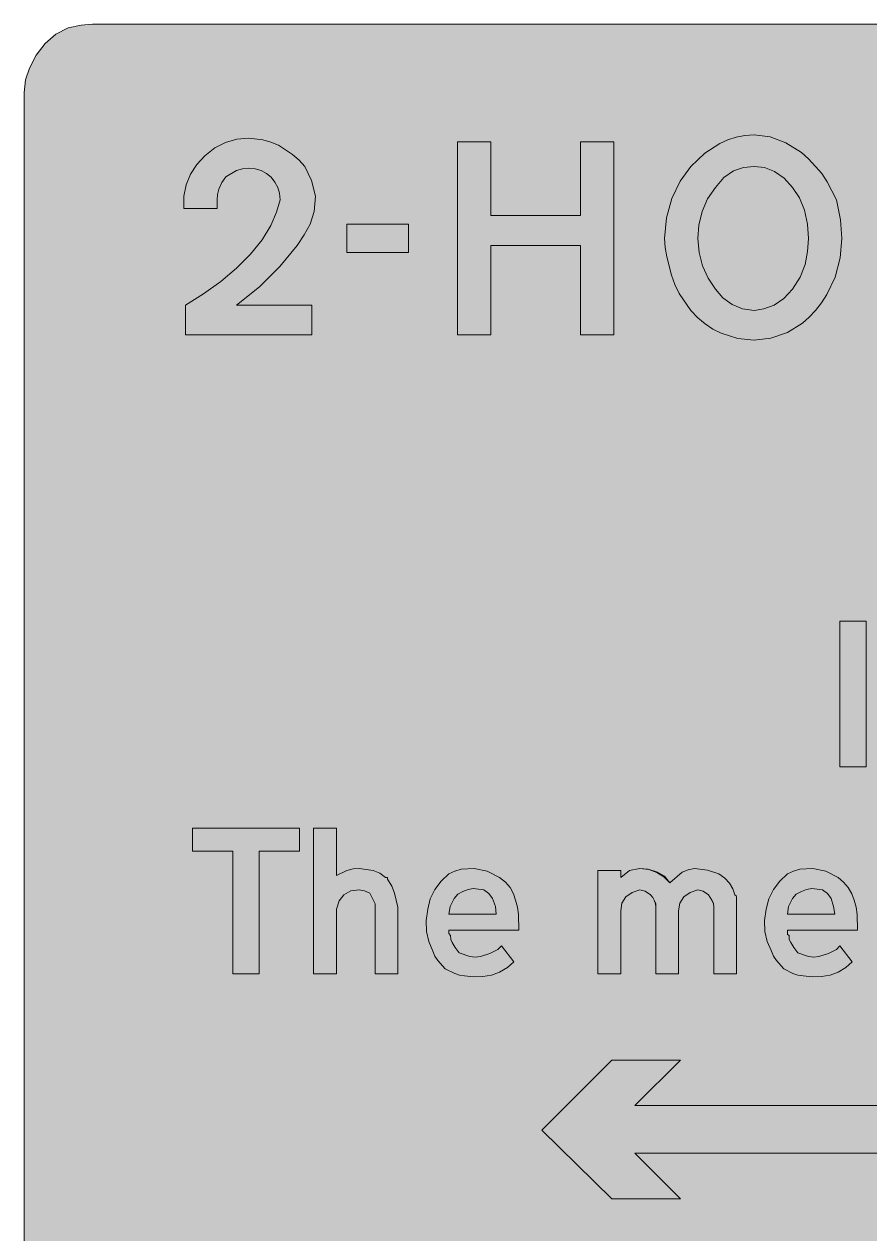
# Model space of a CAD drawing. Header units: metres. Extents: x 10 to 559, y 12 to 260.
# Drawn here: x 10.3 to 97, y 136.1 to 260.1 of the extents above; entities that cross this region are included whole.
import ezdxf

# ---------------------------------------------------------------- set-up
doc = ezdxf.new("R2010")
doc.units = ezdxf.units.M
for name, color, linetype, true_color in [('FILL_BLUE_0000FF', 7, 'Continuous', 0x0000ff), ('FILL_WHITE_FFFFFF', 7, 'Continuous', 0xffffff), ('STROKE_WHITE_FFFFFF', 7, 'Continuous', 0xffffff)]:
    doc.layers.add(name, color=color, linetype=linetype, true_color=true_color)

msp = doc.modelspace()

# ---------------------------------------------------------------- hatches: boundary and pattern name
at = {"layer": 'FILL_BLUE_0000FF', "true_color": 0x0000ff}
h = msp.add_hatch(color=7, dxfattribs=at)
h.dxf.hatch_style = 1
h.paths.add_polyline_path([(553.76, 259.97), (555.08, 259.58), (556.32, 258.96), (557.46, 258.12), (558.3, 256.98), (558.92, 255.74), (559.31, 254.42), (559.44, 253.08), (559.44, 19.26), (559.31, 17.91), (558.9, 16.56), (558.25, 15.32), (557.46, 14.22), (556.29, 13.28), (555.01, 12.6), (553.69, 12.2), (552.42, 12.06), (17.28, 12.06), (16.04, 12.2), (14.78, 12.6), (13.56, 13.28), (12.42, 14.22), (11.48, 15.36), (10.8, 16.61), (10.4, 17.92), (10.26, 19.26), (10.26, 253.08), (10.4, 254.41), (10.8, 255.6), (11.48, 256.93), (12.42, 258.12), (13.52, 259.07), (14.76, 259.74), (16.09, 259.99), (17.28, 260.1), (552.42, 260.1), (553.76, 259.97)])
at = {"layer": 'FILL_WHITE_FFFFFF', "true_color": 0xffffff}
h = msp.add_hatch(color=7, dxfattribs=at)
h.dxf.hatch_style = 1
h.paths.add_polyline_path([(26.64, 241.2), (26.64, 242.46), (26.88, 243.64), (27.31, 244.73), (27.96, 245.73), (28.8, 246.6), (29.81, 247.41), (30.91, 247.97), (32.09, 248.3), (33.3, 248.4), (34.76, 248.24), (35.55, 248.02), (36.36, 247.68), (37.78, 246.74), (38.46, 246.16), (39.06, 245.52), (39.73, 244.06), (40.14, 242.46), (40, 240.89), (39.6, 239.58), (38.99, 238.49), (38.27, 237.4), (36.49, 235.24), (34.39, 233.18), (32.04, 231.3), (39.78, 231.3), (39.78, 228.24), (26.82, 228.24), (26.82, 231.3), (28.67, 232.44), (30.42, 233.71), (32.03, 235.07), (33.48, 236.52), (34.67, 238), (35.55, 239.45), (36.16, 240.82), (36.54, 242.1), (36.47, 242.76), (36.29, 243.37), (35.99, 243.92), (35.59, 244.4), (35.12, 244.79), (34.57, 245.09), (33.96, 245.27), (33.3, 245.34), (32.66, 245.28), (32.06, 245.09), (30.96, 244.44), (30.53, 243.88), (30.24, 243.18), (30.08, 242.64), (30.06, 242.1), (30.06, 241.2), (26.64, 241.2)])
h = msp.add_hatch(color=7, dxfattribs=at)
h.dxf.hatch_style = 1
h.paths.add_polyline_path([(88.42, 247.95), (90, 246.94), (90.74, 246.28), (91.44, 245.52), (92.08, 244.78), (92.65, 243.95), (93.6, 242.1), (94, 240.05), (94.14, 238.14), (93.97, 236.13), (93.46, 234.18), (92.62, 232.37), (92.07, 231.53), (91.44, 230.76), (90.8, 230.06), (90.1, 229.45), (88.56, 228.49), (86.88, 227.9), (85.14, 227.7), (83.47, 227.87), (81.76, 228.42), (80.93, 228.84), (80.13, 229.37), (79.37, 230.01), (78.66, 230.76), (77.47, 232.49), (77.01, 233.42), (76.68, 234.36), (76.18, 236.25), (76.02, 237.2), (75.96, 238.14), (76.15, 240.26), (76.7, 242.24), (77.55, 244.01), (78.66, 245.52), (80.08, 246.86), (81.63, 247.88), (82.46, 248.26), (83.32, 248.53), (84.21, 248.7), (85.14, 248.76), (86.78, 248.56), (88.42, 247.95)])
h.paths.add_polyline_path([(83.02, 245.05), (82.05, 244.38), (81.18, 243.36), (80.37, 242.19), (79.81, 240.89), (79.48, 239.51), (79.38, 238.14), (79.51, 236.69), (79.87, 235.33), (80.44, 234.06), (81.18, 232.92), (81.95, 232.05), (82.89, 231.37), (83.96, 230.92), (85.14, 230.76), (86.14, 230.9), (87.19, 231.3), (88.2, 231.98), (89.1, 232.92), (89.88, 234.17), (90.38, 235.46), (90.64, 236.79), (90.72, 238.14), (90.62, 239.61), (90.31, 241.02), (89.81, 242.29), (89.1, 243.36), (88.23, 244.31), (87.25, 244.98), (86.21, 245.39), (85.14, 245.52), (84.07, 245.41), (83.02, 245.05)], flags=16)
h = msp.add_hatch(color=7, dxfattribs=at)
h.dxf.hatch_style = 1
h.paths.add_polyline_path([(67.32, 237.42), (58.14, 237.42), (58.14, 228.24), (54.72, 228.24), (54.72, 248.04), (58.14, 248.04), (58.14, 240.48), (67.32, 240.48), (67.32, 248.04), (70.74, 248.04), (70.74, 228.24), (67.32, 228.24), (67.32, 237.42)])
h = msp.add_hatch(color=7, dxfattribs=at)
h.dxf.hatch_style = 1
h.paths.add_polyline_path([(49.68, 239.58), (49.68, 236.7), (43.38, 236.7), (43.38, 239.58), (49.68, 239.58)])
h = msp.add_hatch(color=7, dxfattribs=at)
h.dxf.hatch_style = 1
h.paths.add_polyline_path([(96.66, 198.9), (96.66, 183.96), (93.96, 183.96), (93.96, 198.9), (96.66, 198.9)])
h = msp.add_hatch(color=7, dxfattribs=at)
h.dxf.hatch_style = 1
h.paths.add_polyline_path([(38.52, 175.32), (34.38, 175.32), (34.38, 162.72), (31.68, 162.72), (31.68, 175.32), (27.54, 175.32), (27.54, 177.66), (38.52, 177.66), (38.52, 175.32)])
h = msp.add_hatch(color=7, dxfattribs=at)
h.dxf.hatch_style = 1
h.paths.add_polyline_path([(42.3, 177.66), (42.3, 172.8), (43.38, 173.34), (44.01, 173.5), (44.64, 173.52), (46.06, 173.34), (46.74, 173.06), (47.34, 172.62), (47.52, 172.62), (47.52, 172.44), (47.97, 171.74), (48.26, 171), (48.6, 169.56), (48.6, 162.72), (46.26, 162.72), (46.26, 169.56), (46.26, 169.92), (45.72, 171), (45.18, 171.25), (44.64, 171.36), (43.77, 171.23), (43.06, 170.84), (42.56, 170.22), (42.3, 169.38), (42.3, 162.72), (39.96, 162.72), (39.96, 177.66), (42.3, 177.66)])
h = msp.add_hatch(color=7, dxfattribs=at)
h.dxf.hatch_style = 1
h.paths.add_polyline_path([(54.45, 162.76), (53.46, 163.26), (52.69, 164.09), (52.4, 164.55), (52.2, 165.06), (51.76, 166.04), (51.52, 167.08), (51.49, 168.2), (51.66, 169.38), (51.92, 170.42), (52.4, 171.38), (53.05, 172.24), (53.82, 172.98), (54.44, 173.27), (55.09, 173.46), (56.43, 173.54), (57.77, 173.26), (59.04, 172.62), (59.65, 172.15), (60.12, 171.58), (60.46, 170.95), (60.66, 170.28), (60.87, 169.57), (60.97, 168.82), (61.02, 167.22), (53.82, 167.22), (53.82, 167.04), (53.82, 166.86), (54, 166.68), (54.02, 166.25), (54.18, 165.96), (54.47, 165.42), (54.9, 164.88), (55.98, 164.5), (56.52, 164.45), (57.06, 164.52), (58.03, 164.81), (58.86, 165.24), (59.22, 165.6), (60.48, 163.98), (59.83, 163.37), (59.04, 162.9), (58.2, 162.59), (57.31, 162.45), (56.38, 162.44), (55.44, 162.54), (54.93, 162.6), (54.45, 162.76)])
h.paths.add_polyline_path([(58.63, 169.65), (58.32, 170.46), (57.94, 170.98), (57.42, 171.36), (56.34, 171.47), (55.8, 171.39), (55.26, 171.18), (54.74, 170.89), (54.36, 170.46), (53.95, 169.65), (53.82, 168.84), (58.68, 168.84), (58.63, 169.65)], flags=16)
h = msp.add_hatch(color=7, dxfattribs=at)
h.dxf.hatch_style = 1
h.paths.add_polyline_path([(71.46, 172.62), (72.36, 173.34), (73.44, 173.52), (74.35, 173.42), (75.17, 173.14), (75.9, 172.68), (76.5, 172.08), (77.76, 173.16), (78.39, 173.41), (79.02, 173.52), (80.35, 173.38), (81.54, 172.98), (82.15, 172.54), (82.62, 172.03), (82.96, 171.46), (83.16, 170.82), (83.32, 170.73), (83.34, 170.64), (83.34, 170.28), (83.34, 162.72), (81, 162.72), (81, 169.56), (80.98, 169.92), (80.82, 170.28), (80.46, 170.82), (79.92, 171.22), (79.38, 171.36), (78.59, 171.07), (77.94, 170.64), (77.53, 169.99), (77.4, 169.2), (77.4, 162.72), (75.06, 162.72), (75.06, 169.56), (75.04, 169.92), (74.88, 170.28), (74.77, 170.55), (74.52, 170.82), (73.98, 171.22), (73.44, 171.36), (72.65, 171.07), (72, 170.64), (71.59, 169.99), (71.46, 169.2), (71.46, 162.72), (69.12, 162.72), (69.12, 173.34), (71.46, 173.34), (71.46, 172.62)])
h = msp.add_hatch(color=7, dxfattribs=at)
h.dxf.hatch_style = 1
h.paths.add_polyline_path([(74.88, 170.28), (74.77, 170.55), (74.52, 170.82), (73.98, 171.22), (73.44, 171.36), (72.65, 171.07), (72, 170.64), (71.59, 169.99), (71.46, 169.2), (71.46, 162.72), (69.12, 162.72), (69.12, 173.34), (71.46, 173.34), (71.46, 172.62), (72.36, 173.34), (73.44, 173.52), (74.27, 173.47), (75.24, 173.16), (75.94, 172.75), (76.5, 172.08), (77.76, 173.16), (78.39, 173.41), (79.02, 173.52), (80.35, 173.38), (81.54, 172.98), (82.15, 172.54), (82.62, 172.03), (82.96, 171.46), (83.16, 170.82), (83.32, 170.73), (83.34, 170.64), (83.34, 170.28), (83.34, 162.72), (81, 162.72), (81, 169.56), (80.98, 169.99), (80.82, 170.28), (80.46, 170.82), (79.92, 171.22), (79.38, 171.36), (78.59, 171.07), (77.94, 170.64), (77.53, 169.99), (77.4, 169.2), (77.4, 162.72), (75.06, 162.72), (75.06, 169.74), (75.06, 169.81), (75.06, 169.92), (74.88, 170.28)])
h = msp.add_hatch(color=7, dxfattribs=at)
h.dxf.hatch_style = 1
h.paths.add_polyline_path([(89.12, 162.76), (88.2, 163.26), (87.43, 164.09), (87.14, 164.55), (86.94, 165.06), (86.5, 166.04), (86.26, 167.08), (86.23, 168.2), (86.4, 169.38), (86.66, 170.42), (87.14, 171.38), (87.79, 172.24), (88.56, 172.98), (89.18, 173.27), (89.83, 173.46), (91.17, 173.54), (92.51, 173.26), (93.78, 172.62), (94.31, 172.15), (94.79, 171.58), (95.17, 170.95), (95.4, 170.28), (95.61, 169.57), (95.71, 168.82), (95.76, 167.22), (88.56, 167.22), (88.56, 167.04), (88.56, 166.86), (88.58, 166.77), (88.74, 166.68), (88.76, 166.25), (88.92, 165.96), (89.21, 165.42), (89.64, 164.88), (90.72, 164.5), (91.26, 164.45), (91.8, 164.52), (92.77, 164.81), (93.6, 165.24), (93.96, 165.6), (95.22, 163.98), (94.57, 163.37), (93.78, 162.9), (92.94, 162.59), (92.05, 162.45), (91.12, 162.44), (90.18, 162.54), (89.64, 162.6), (89.12, 162.76)])
h.paths.add_polyline_path([(93.31, 169.65), (93.06, 170.46), (92.68, 170.98), (92.16, 171.36), (91.08, 171.47), (90.54, 171.39), (90, 171.18), (89.48, 170.89), (89.1, 170.46), (88.69, 169.65), (88.56, 168.84), (93.42, 168.84), (93.31, 169.65)], flags=16)
h = msp.add_hatch(color=7, dxfattribs=at)
h.dxf.hatch_style = 1
h.paths.add_polyline_path([(77.58, 139.68), (70.56, 139.68), (63.36, 146.7), (70.56, 153.9), (77.58, 153.9), (72.9, 149.22), (506.34, 149.22), (506.34, 144.36), (72.9, 144.36), (77.58, 139.68)])

# ---------------------------------------------------------------- linework, layer by layer
at = {"layer": 'FILL_BLUE_0000FF', "lineweight": 0, "true_color": 0x0000ff}
msp.add_lwpolyline([(552.42, 12.06), (17.28, 12.06), (16.04, 12.2), (14.78, 12.6), (13.56, 13.28), (12.42, 14.22), (11.48, 15.36), (10.8, 16.61), (10.4, 17.92), (10.26, 19.26), (10.26, 253.08), (10.4, 254.41), (10.8, 255.6), (11.48, 256.93), (12.42, 258.12), (13.52, 259.07), (14.76, 259.74), (16.09, 259.99), (17.28, 260.1), (552.42, 260.1)], dxfattribs=at)
at = {"layer": 'FILL_WHITE_FFFFFF', "lineweight": 0, "true_color": 0xffffff}
for points in [[(26.64, 241.2), (26.64, 242.46), (26.88, 243.64), (27.31, 244.73), (27.96, 245.73), (28.8, 246.6), (29.81, 247.41), (30.91, 247.97), (32.09, 248.3), (33.3, 248.4), (34.76, 248.24), (35.55, 248.02), (36.36, 247.68), (37.78, 246.74), (38.46, 246.16), (39.06, 245.52), (39.73, 244.06), (40.14, 242.46), (40, 240.89), (39.6, 239.58), (38.99, 238.49), (38.27, 237.4), (36.49, 235.24), (34.39, 233.18), (32.04, 231.3), (39.78, 231.3), (39.78, 228.24), (26.82, 228.24), (26.82, 231.3), (28.67, 232.44), (30.42, 233.71), (32.03, 235.07), (33.48, 236.52), (34.67, 238), (35.55, 239.45), (36.16, 240.82), (36.54, 242.1), (36.47, 242.76), (36.29, 243.37), (35.99, 243.92), (35.59, 244.4), (35.12, 244.79), (34.57, 245.09), (33.96, 245.27), (33.3, 245.34), (32.66, 245.28), (32.06, 245.09), (30.96, 244.44), (30.53, 243.88), (30.24, 243.18), (30.08, 242.64), (30.06, 242.1), (30.06, 241.2)], [(88.42, 247.95), (90, 246.94), (90.74, 246.28), (91.44, 245.52), (92.08, 244.78), (92.65, 243.95), (93.6, 242.1), (94, 240.05), (94.14, 238.14), (93.97, 236.13), (93.46, 234.18), (92.62, 232.37), (92.07, 231.53), (91.44, 230.76), (90.8, 230.06), (90.1, 229.45), (88.56, 228.49), (86.88, 227.9), (85.14, 227.7), (83.47, 227.87), (81.76, 228.42), (80.93, 228.84), (80.13, 229.37), (79.37, 230.01), (78.66, 230.76), (77.47, 232.49), (77.01, 233.42), (76.68, 234.36), (76.18, 236.25), (76.02, 237.2), (75.96, 238.14), (76.15, 240.26), (76.7, 242.24), (77.55, 244.01), (78.66, 245.52), (80.08, 246.86), (81.63, 247.88), (82.46, 248.26), (83.32, 248.53), (84.21, 248.7), (85.14, 248.76), (86.78, 248.56)], [(67.32, 237.42), (58.14, 237.42), (58.14, 228.24), (54.72, 228.24), (54.72, 248.04), (58.14, 248.04), (58.14, 240.48), (67.32, 240.48), (67.32, 248.04), (70.74, 248.04), (70.74, 228.24), (67.32, 228.24)], [(83.02, 245.05), (82.05, 244.38), (81.18, 243.36), (80.37, 242.19), (79.81, 240.89), (79.48, 239.51), (79.38, 238.14), (79.51, 236.69), (79.87, 235.33), (80.44, 234.06), (81.18, 232.92), (81.95, 232.05), (82.89, 231.37), (83.96, 230.92), (85.14, 230.76), (86.14, 230.9), (87.19, 231.3), (88.2, 231.98), (89.1, 232.92), (89.88, 234.17), (90.38, 235.46), (90.64, 236.79), (90.72, 238.14), (90.62, 239.61), (90.31, 241.02), (89.81, 242.29), (89.1, 243.36), (88.23, 244.31), (87.25, 244.98), (86.21, 245.39), (85.14, 245.52), (84.07, 245.41)], [(49.68, 239.58), (49.68, 236.7), (43.38, 236.7), (43.38, 239.58)], [(96.66, 198.9), (96.66, 183.96), (93.96, 183.96), (93.96, 198.9)], [(38.52, 175.32), (34.38, 175.32), (34.38, 162.72), (31.68, 162.72), (31.68, 175.32), (27.54, 175.32), (27.54, 177.66), (38.52, 177.66)], [(42.3, 177.66), (42.3, 172.8), (43.38, 173.34), (44.01, 173.5), (44.64, 173.52), (46.06, 173.34), (46.74, 173.06), (47.34, 172.62), (47.52, 172.62), (47.52, 172.44), (47.97, 171.74), (48.26, 171), (48.6, 169.56), (48.6, 162.72), (46.26, 162.72), (46.26, 169.56), (46.26, 169.92), (45.72, 171), (45.18, 171.25), (44.64, 171.36), (43.77, 171.23), (43.06, 170.84), (42.56, 170.22), (42.3, 169.38), (42.3, 162.72), (39.96, 162.72), (39.96, 177.66)], [(54.45, 162.76), (53.46, 163.26), (52.69, 164.09), (52.4, 164.55), (52.2, 165.06), (51.76, 166.04), (51.52, 167.08), (51.49, 168.2), (51.66, 169.38), (51.92, 170.42), (52.4, 171.38), (53.05, 172.24), (53.82, 172.98), (54.44, 173.27), (55.09, 173.46), (56.43, 173.54), (57.77, 173.26), (59.04, 172.62), (59.65, 172.15), (60.12, 171.58), (60.46, 170.95), (60.66, 170.28), (60.87, 169.57), (60.97, 168.82), (61.02, 167.22), (53.82, 167.22), (53.82, 167.04), (53.82, 166.86), (54, 166.68), (54.02, 166.25), (54.18, 165.96), (54.47, 165.42), (54.9, 164.88), (55.98, 164.5), (56.52, 164.45), (57.06, 164.52), (58.03, 164.81), (58.86, 165.24), (59.22, 165.6), (60.48, 163.98), (59.83, 163.37), (59.04, 162.9), (58.2, 162.59), (57.31, 162.45), (56.38, 162.44), (55.44, 162.54), (54.93, 162.6)], [(71.46, 172.62), (72.36, 173.34), (73.44, 173.52), (74.35, 173.42), (75.17, 173.14), (75.9, 172.68), (76.5, 172.08), (77.76, 173.16), (78.39, 173.41), (79.02, 173.52), (80.35, 173.38), (81.54, 172.98), (82.15, 172.54), (82.62, 172.03), (82.96, 171.46), (83.16, 170.82), (83.32, 170.73), (83.34, 170.64), (83.34, 170.28), (83.34, 162.72), (81, 162.72), (81, 169.56), (80.98, 169.92), (80.82, 170.28), (80.46, 170.82), (79.92, 171.22), (79.38, 171.36), (78.59, 171.07), (77.94, 170.64), (77.53, 169.99), (77.4, 169.2), (77.4, 162.72), (75.06, 162.72), (75.06, 169.56), (75.04, 169.92), (74.88, 170.28), (74.77, 170.55), (74.52, 170.82), (73.98, 171.22), (73.44, 171.36), (72.65, 171.07), (72, 170.64), (71.59, 169.99), (71.46, 169.2), (71.46, 162.72), (69.12, 162.72), (69.12, 173.34), (71.46, 173.34)], [(74.88, 170.28), (74.77, 170.55), (74.52, 170.82), (73.98, 171.22), (73.44, 171.36), (72.65, 171.07), (72, 170.64), (71.59, 169.99), (71.46, 169.2), (71.46, 162.72), (69.12, 162.72), (69.12, 173.34), (71.46, 173.34), (71.46, 172.62), (72.36, 173.34), (73.44, 173.52), (74.27, 173.47), (75.24, 173.16), (75.94, 172.75), (76.5, 172.08), (77.76, 173.16), (78.39, 173.41), (79.02, 173.52), (80.35, 173.38), (81.54, 172.98), (82.15, 172.54), (82.62, 172.03), (82.96, 171.46), (83.16, 170.82), (83.32, 170.73), (83.34, 170.64), (83.34, 170.28), (83.34, 162.72), (81, 162.72), (81, 169.56), (80.98, 169.99), (80.82, 170.28), (80.46, 170.82), (79.92, 171.22), (79.38, 171.36), (78.59, 171.07), (77.94, 170.64), (77.53, 169.99), (77.4, 169.2), (77.4, 162.72), (75.06, 162.72), (75.06, 169.74), (75.06, 169.81), (75.06, 169.92)], [(89.12, 162.76), (88.2, 163.26), (87.43, 164.09), (87.14, 164.55), (86.94, 165.06), (86.5, 166.04), (86.26, 167.08), (86.23, 168.2), (86.4, 169.38), (86.66, 170.42), (87.14, 171.38), (87.79, 172.24), (88.56, 172.98), (89.18, 173.27), (89.83, 173.46), (91.17, 173.54), (92.51, 173.26), (93.78, 172.62), (94.31, 172.15), (94.79, 171.58), (95.17, 170.95), (95.4, 170.28), (95.61, 169.57), (95.71, 168.82), (95.76, 167.22), (88.56, 167.22), (88.56, 167.04), (88.56, 166.86), (88.58, 166.77), (88.74, 166.68), (88.76, 166.25), (88.92, 165.96), (89.21, 165.42), (89.64, 164.88), (90.72, 164.5), (91.26, 164.45), (91.8, 164.52), (92.77, 164.81), (93.6, 165.24), (93.96, 165.6), (95.22, 163.98), (94.57, 163.37), (93.78, 162.9), (92.94, 162.59), (92.05, 162.45), (91.12, 162.44), (90.18, 162.54), (89.64, 162.6)], [(58.63, 169.65), (58.32, 170.46), (57.94, 170.98), (57.42, 171.36), (56.34, 171.47), (55.8, 171.39), (55.26, 171.18), (54.74, 170.89), (54.36, 170.46), (53.95, 169.65), (53.82, 168.84), (58.68, 168.84)], [(93.31, 169.65), (93.06, 170.46), (92.68, 170.98), (92.16, 171.36), (91.08, 171.47), (90.54, 171.39), (90, 171.18), (89.48, 170.89), (89.1, 170.46), (88.69, 169.65), (88.56, 168.84), (93.42, 168.84)], [(77.58, 139.68), (70.56, 139.68), (63.36, 146.7), (70.56, 153.9), (77.58, 153.9), (72.9, 149.22), (506.34, 149.22), (506.34, 144.36), (72.9, 144.36)]]:
    msp.add_lwpolyline(points, close=True, dxfattribs=at)
at = {"layer": 'STROKE_WHITE_FFFFFF', "lineweight": 0, "true_color": 0xffffff}
msp.add_lwpolyline([(70.74, 228.24), (67.32, 228.24), (70.74, 228.24)], dxfattribs=at)

doc.saveas('drawing.dxf')
